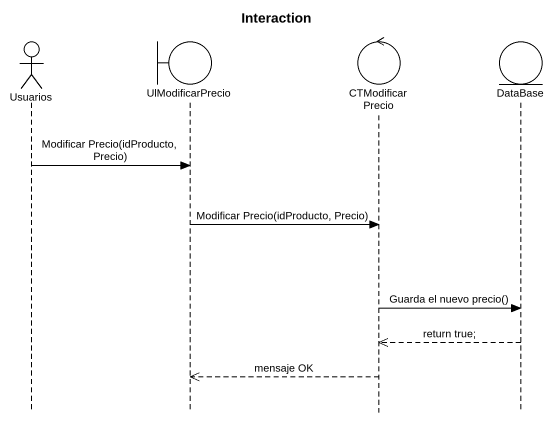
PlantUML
@startuml
title Interaction
hide footbox
actor Usuarios
boundary UlModificarPrecio
control CTModificarPrecio
entity "DataBase" as DataBase_

Usuarios -> UlModificarPrecio : Modificar Precio(idProducto, Precio)
UlModificarPrecio -> CTModificarPrecio : Modificar Precio(idProducto, Precio)
CTModificarPrecio -> DataBase_ : Guarda el nuevo precio()
DataBase_ -->> CTModificarPrecio : return true;
CTModificarPrecio -->> UlModificarPrecio : mensaje OK
@enduml
